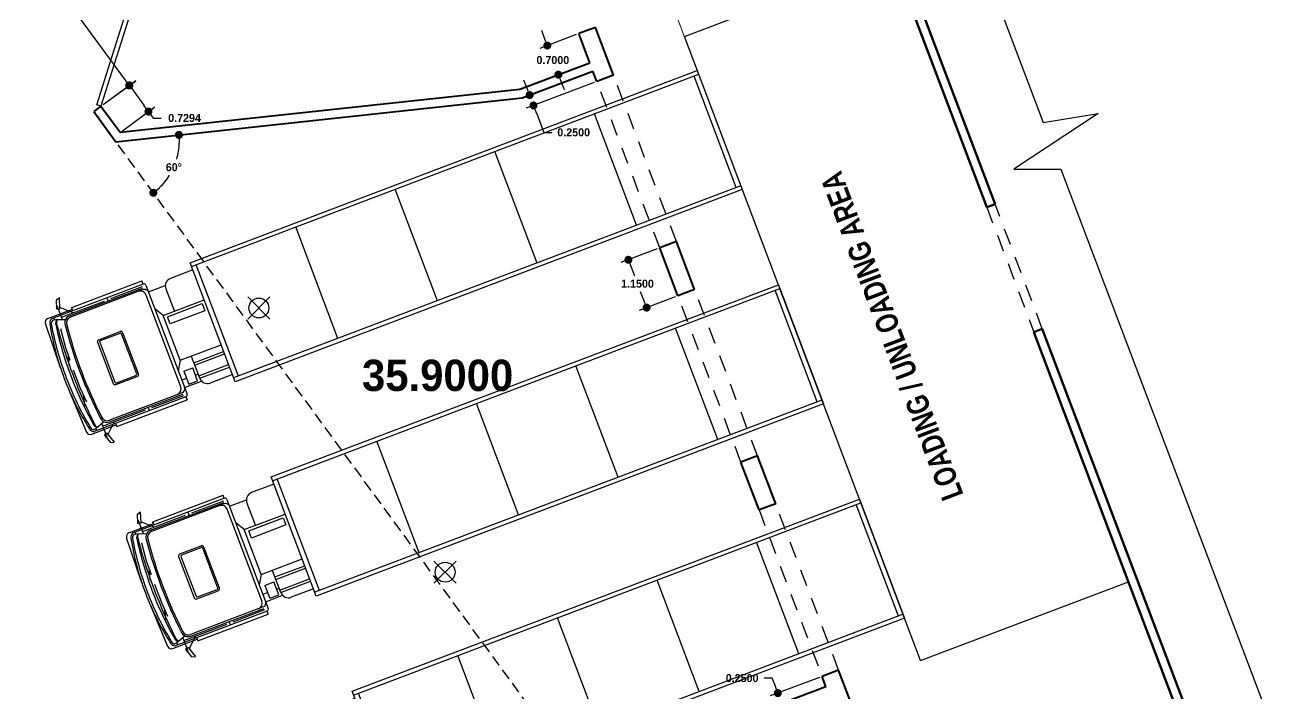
# Model space of a CAD drawing. Header units: metres. Extents: x 2164 to 2480, y 2851 to 3062.
# Drawn here: x 2246.26 to 2274.44, y 2916.57 to 2931.6 of the extents above; entities that cross this region are included whole.
import ezdxf

# ---------------------------------------------------------------- set-up
doc = ezdxf.new("R2010")
doc.units = ezdxf.units.M
doc.header["$MEASUREMENT"] = 0
doc.linetypes.add('DASHED2', pattern=[0.375, 0.25, -0.125])
doc.linetypes.add('JIS_02_0.7', pattern=[1.35, 0.75, -0.6])
doc.layers.get('0').update_dxf_attribs({"linetype": 'CONTINUOUS'})
doc.layers.get('Defpoints').update_dxf_attribs({"linetype": 'CONTINUOUS'})
for name, color, linetype in [('0.DIM', 7, 'CONTINUOUS'), ('SPOTX', 5, 'CONTINUOUS'), ('Text01', 42, 'CONTINUOUS'), ('تعديل الأرض', 2, 'CONTINUOUS')]:
    doc.layers.add(name, color=color, linetype=linetype)
doc.styles.add('Arial', font='arial.ttf', dxfattribs={"height": 0.05})
doc.styles.get("Standard").update_dxf_attribs({"font": 'bold.shx', "bigfont": 'whgtxt.shx'})
doc.dimstyles.get("Standard").update_dxf_attribs({"dimtxt": 0.18, "dimasz": 0.18, "dimexe": 0.18, "dimexo": 0.0625, "dimgap": 0.09, "dimtad": 0, "dimtih": 1, "dimtoh": 1, "dimdec": 4, "dimzin": 0, "dimdsep": 46, "dimtxsty": 'Standard', "dimblk": 'DOT', "dimcen": 0.09, "dimadec": 0, "dimazin": 0, "dimtfac": 1, "dimtdec": 4, "dimtofl": 0, "dimtmove": 0, "dimatfit": 3, "dimldrblk": 'DOT', "dimfxl": 1, "dimtolj": 1, "dimtzin": 0, "dimarcsym": 0})
doc.dimstyles.new('STANDARD$0', dxfattribs={"dimtxt": 0.2, "dimasz": 0.08, "dimexe": 0.18, "dimexo": 0.0625, "dimgap": 0.09, "dimtad": 0, "dimtih": 1, "dimtoh": 1, "dimzin": 0, "dimdsep": 46, "dimtxsty": 'Arial', "dimblk": 'DOT', "dimcen": 0.09, "dimse1": 1, "dimse2": 1, "dimadec": 0, "dimazin": 3, "dimtfac": 1, "dimtofl": 0, "dimtmove": 0, "dimatfit": 3, "dimfxl": 1, "dimtolj": 1, "dimtzin": 0, "dimarcsym": 0})

# ---------------------------------------------------------------- blocks, each defined once
blk = doc.blocks.new('SPOTX')
for p, q in [((0.5, -0.5), (-0.5, 0.5)), ((-0.5, -0.5), (0.5, 0.5))]:
    blk.add_line(p, q)
blk.add_circle((0, 0), 0.447)
blk = doc.blocks.new('_Dot')
at = {"color": 0, "linetype": 'ByBlock', "lineweight": -2}
blk.add_line((-0.5, 0), (-1, 0), dxfattribs=at)
at = {"color": 0, "linetype": 'ByBlock', "const_width": 0.5}
blk.add_lwpolyline([(-0.25, 0, 1), (0.25, 0, 1)], format="xyb", close=True, dxfattribs=at)
blk = doc.blocks.new('*D70')
at = {"layer": '0.DIM', "color": 0, "lineweight": -2, "transparency": 16777216}
for start, end in [(343.9105, 358.8991), (313.4883, 327.9841)]:
    blk.add_arc((2248.309, 2928.98), 1.423, start, end, dxfattribs=at)
at = {"layer": 'Defpoints', "color": 0, "transparency": 16777216}
for p in [(2252.31, 2929.411, -8.437), (2248.309, 2928.98, 10.08), (2248.309, 2928.98, 10.08), (2249.491, 2928.189), (2260.87, 2911.84, 9.982)]:
    blk.add_point(p, dxfattribs=at)
at = {"layer": '0.DIM', "color": 0, "lineweight": -2, "transparency": 16777216, "xscale": 0.18, "yscale": 0.18, "zscale": 0.18}
for p, rotation in [((2249.724, 2929.133), 92.52566163375968), ((2249.15, 2927.832), 219.861652099064)]:
    blk.add_blockref('_Dot', p, dxfattribs=dict(at, rotation=rotation))
at = {"layer": '0.DIM', "color": 0, "transparency": 16777216, "insert": (2249.611, 2928.406), "char_height": 0.18, "attachment_point": 5}
blk.add_mtext('\\A1;60°', dxfattribs=at)
blk = doc.blocks.new('6435')
at = {"color": 0}
for p, q in [((432, 1665), (505, 1887)), ((505, 1887), (597, 1912)), ((507, 1641), (597, 1912)), ((470, 1722), (432, 1722)), ((507, 1641), (432, 1665)), ((470, 1373), (470, 1722)), ((778, 1438), (519, 1676)), ((793, 1572), (2649, 1572)), ((793, 1488), (793, 1572)), ((2649, 1488), (2649, 1572)), ((3919, 1572), (17324, 1572)), ((3919, -1572), (3919, 1572)), ((17324, 1572), (17324, -1572)), ((6, 282), (45, 1432)), ((145, 1529), (793, 1529)), ((2652, 1488), (227, 1488)), ((290, 1438), (237, 1438)), ((290, 1438), (290, 1488)), ((539, 1347), (290, 1438)), ((470, 1438), (1604, 1438)), ((667, 1401), (2602, 1401)), ((2602, 1361), (676, 1361)), ((1687, 1488), (1687, 1401)), ((1772, 1438), (2615, 1438)), ((2702, 1438), (2702, -1438)), ((2702, 1261), (3147, 1261)), ((3919, 1382), (3331, 1382)), ((3919, 1472), (17324, 1472)), ((4044, -1472), (4044, 1472)), ((6675, -1472), (6675, 1472)), ((9306, -1472), (9306, 1472)), ((11937, -1472), (11937, 1472)), ((14569, -1472), (14569, 1472)), ((17200, -1472), (17200, 1472)), ((303, 718), (355, 1178)), ((2621, -1211), (2621, 1211)), ((3131, 1182), (3131, 606)), ((296, 363), (303, 718)), ((2835, 593), (2702, 818)), ((300, 551), (215, 258)), ((1085, 543), (1085, -543)), ((1135, 593), (1703, 593)), ((1141, 527), (1141, -527)), ((1171, 557), (1684, 557)), ((1714, -527), (1714, 527)), ((1753, -543), (1753, 543)), ((2835, 593), (3919, 593)), ((2835, -593), (2835, 593)), ((2928, 521), (3841, 521)), ((2928, 334), (2928, 521)), ((3841, 334), (2928, 334)), ((3841, 521), (3841, 334)), ((289, -378), (289, 109)), ((6, -282), (45, -1432)), ((297, -517), (237, -810)), ((311, -745), (289, -378)), ((1135, -593), (1703, -593)), ((1171, -557), (1684, -557)), ((2835, -593), (2702, -818)), ((2835, -593), (3919, -593)), ((3131, -1182), (3131, -606)), ((2828, -877), (3062, -877)), ((2828, -877), (2828, -1219)), ((3062, -1219), (3062, -877)), ((3131, -771), (3919, -771)), ((3131, -837), (3919, -837)), ((2828, -1069), (2702, -1069)), ((2828, -1219), (3062, -1219)), ((3062, -1069), (3131, -1069)), ((3131, -1116), (3919, -1116)), ((3131, -1182), (3919, -1182)), ((145, -1529), (793, -1529)), ((2652, -1488), (227, -1488)), ((290, -1438), (237, -1438)), ((539, -1347), (290, -1438)), ((290, -1438), (290, -1488)), ((470, -1373), (470, -1722)), ((470, -1438), (1604, -1438)), ((778, -1438), (519, -1676)), ((667, -1401), (2602, -1401)), ((2602, -1361), (676, -1361)), ((793, -1488), (793, -1572)), ((1687, -1488), (1687, -1401)), ((1772, -1438), (2615, -1438)), ((2649, -1488), (2649, -1572)), ((2702, -1261), (3147, -1261)), ((3919, -1382), (3331, -1382)), ((17324, -1472), (3919, -1472)), ((507, -1641), (432, -1665)), ((432, -1665), (505, -1887)), ((470, -1722), (432, -1722)), ((507, -1641), (597, -1912)), ((793, -1572), (2649, -1572)), ((17324, -1572), (3919, -1572)), ((505, -1887), (597, -1912))]:
    blk.add_line(p, q, dxfattribs=at)
for centre, radius, start, end in [((6850, 0), 6850, 168.3132, 180), ((145, 1429), 100, 90, 178.0277), ((7712, 0), 7660, 169.7307, 180), ((271, 1365), 131, 109.8673, 169.9481), ((8927, 0), 8753, 171.2919, 180), ((264, 1352), 90.2, 107.3759, 171.3257), ((12737, 0), 12506, 173.8959, 180), ((391, 1307), 118, 111.6513, 171.2919), ((435, 1316), 134, 130.7741, 173.8959), ((667, 1221), 180, 90, 180), ((676, 1211), 150, 90, 180), ((2471, 1211), 150, 0, 90), ((2602, 1261), 100, 0, 90), ((2652, 1438), 50, 0, 90), ((3331, 1182), 200, 90, 180), ((11469, 0), 11050, 173.658, 186.342), ((11508, -10), 11050, 173.658, 186.342), ((1135, 543), 50, 90, 180), ((1171, 527), 30, 90, 180), ((1684, 527), 30, 0, 90), ((1703, 543), 50, 0, 90), ((7712, 0), 7660, 180, 190.2693), ((8927, 0), 8753, 180, 188.7081), ((12737, 0), 12506, 180, 186.1041), ((6850, 0), 6850, 180, 191.6868), ((1135, -543), 50, 180, 270), ((1171, -527), 30, 180, 270), ((1684, -527), 30, 270, 0), ((1703, -543), 50, 270, 0), ((667, -1221), 180, 180, 270), ((676, -1211), 150, 180, 270), ((2471, -1211), 150, 270, 0), ((3331, -1182), 200, 180, 270), ((145, -1429), 100, 181.9723, 270), ((271, -1365), 131, 190.0519, 250.1327), ((264, -1352), 90.2, 188.6743, 252.6241), ((391, -1307), 118, 188.7081, 248.3487), ((435, -1316), 134, 186.1041, 229.2259), ((2602, -1261), 100, 270, 0), ((2652, -1438), 50, 270, 0)]:
    blk.add_arc(centre, radius, start, end, dxfattribs=at)
blk = doc.blocks.new('*D79')
at = {"color": 0, "lineweight": -2, "transparency": 16777216}
for p, q in [((2260.483, 2926.571), (2259.667, 2926.262)), ((2259.899, 2926.158), (2259.971, 2925.968)), ((2260.89, 2925.496), (2260.074, 2925.187)), ((2260.179, 2925.419), (2260.107, 2925.608))]:
    blk.add_line(p, q, dxfattribs=at)
at = {"layer": 'Defpoints', "color": 0, "transparency": 16777216}
for p in [(2260.542, 2926.594, -8.437), (2259.835, 2926.326), (2260.949, 2925.518, -8.437)]:
    blk.add_point(p, dxfattribs=at)
at = {"color": 0, "lineweight": -2, "transparency": 16777216, "xscale": 0.18, "yscale": 0.18, "zscale": 0.18}
for p, rotation in [((2259.835, 2926.326), 110.7435940119846), ((2260.243, 2925.251), 290.7435940119846)]:
    blk.add_blockref('_Dot', p, dxfattribs=dict(at, rotation=rotation))
at = {"color": 0, "lineweight": 30, "transparency": 16777216, "insert": (2260.039, 2925.788), "char_height": 0.18, "attachment_point": 5}
blk.add_mtext('\\A1;1.1500', dxfattribs=at)
blk = doc.blocks.new('*D81')
at = {"color": 0, "lineweight": -2, "transparency": 16777216}
for p, q in [((2263.068, 2916.922), (2262.888, 2916.922)), ((2264.131, 2916.939), (2263.027, 2916.521)), ((2263.132, 2916.753), (2263.068, 2916.922)), ((2264.219, 2916.705), (2263.116, 2916.287)), ((2263.348, 2916.183), (2263.412, 2916.014))]:
    blk.add_line(p, q, dxfattribs=at)
at = {"layer": 'Defpoints', "color": 0, "transparency": 16777216}
for p in [(2264.19, 2916.961, -8.536), (2264.278, 2916.728), (2263.284, 2916.351)]:
    blk.add_point(p, dxfattribs=at)
at = {"color": 0, "lineweight": -2, "transparency": 16777216, "xscale": 0.18, "yscale": 0.18, "zscale": 0.18}
for p, rotation in [((2263.196, 2916.585), 290.7435940119555), ((2263.284, 2916.351), 110.7435940119555)]:
    blk.add_blockref('_Dot', p, dxfattribs=dict(at, rotation=rotation))
at = {"color": 0, "lineweight": 30, "transparency": 16777216, "insert": (2262.393, 2916.922), "char_height": 0.18, "attachment_point": 5}
blk.add_mtext('\\A1;0.2500', dxfattribs=at)
blk = doc.blocks.new('*D82')
at = {"color": 0, "lineweight": -2, "transparency": 16777216}
for p, q in [((2258.977, 2930.546), (2257.443, 2929.965)), ((2257.548, 2930.197), (2257.484, 2930.365)), ((2259.066, 2930.312), (2257.532, 2929.731)), ((2257.764, 2929.626), (2257.929, 2929.19)), ((2257.929, 2929.19), (2258.109, 2929.19))]:
    blk.add_line(p, q, dxfattribs=at)
at = {"layer": 'Defpoints', "color": 0, "transparency": 16777216}
for p in [(2259.036, 2930.568), (2259.125, 2930.334, -16.874), (2257.612, 2930.029)]:
    blk.add_point(p, dxfattribs=at)
at = {"color": 0, "lineweight": -2, "transparency": 16777216, "xscale": 0.18, "yscale": 0.18, "zscale": 0.18}
for p, rotation in [((2257.612, 2930.029), 290.7435940120469), ((2257.7, 2929.795), 110.7435940120469)]:
    blk.add_blockref('_Dot', p, dxfattribs=dict(at, rotation=rotation))
at = {"color": 0, "lineweight": 30, "transparency": 16777216, "insert": (2258.604, 2929.19), "char_height": 0.18, "attachment_point": 5}
blk.add_mtext('\\A1;0.2500', dxfattribs=at)
blk = doc.blocks.new('*D83')
at = {"color": 0, "lineweight": -2, "transparency": 16777216}
for p, q in [((2245.068, 2933.852), (2245.797, 2934.386)), ((2245.758, 2934.134), (2246.997, 2932.443)), ((2248.5, 2930.391), (2247.261, 2932.083)), ((2248.022, 2929.818), (2248.752, 2930.352))]:
    blk.add_line(p, q, dxfattribs=at)
at = {"layer": 'Defpoints', "color": 0, "transparency": 16777216}
for p in [(2245.017, 2933.814, 10.08), (2248.607, 2930.246), (2247.971, 2929.781, 10.08)]:
    blk.add_point(p, dxfattribs=at)
at = {"color": 0, "lineweight": -2, "transparency": 16777216, "xscale": 0.18, "yscale": 0.18, "zscale": 0.18}
for p, rotation in [((2245.652, 2934.279), 126.2222626169219), ((2248.607, 2930.246), 306.2222626169219)]:
    blk.add_blockref('_Dot', p, dxfattribs=dict(at, rotation=rotation))
at = {"color": 0, "lineweight": 30, "transparency": 16777216, "insert": (2247.129, 2932.263), "char_height": 0.18, "attachment_point": 5}
blk.add_mtext('\\A1;5.0000', dxfattribs=at)
blk = doc.blocks.new('*D91')
at = {"color": 0, "lineweight": -2, "transparency": 16777216}
for start, end in [(104.9967, 120.7825), (71.6748, 87.606)]:
    blk.add_arc((2260.919, 2911.765), 1.897, start, end, dxfattribs=at)
at = {"layer": 'Defpoints', "color": 0, "transparency": 16777216}
for p in [(2248.309, 2928.98, 10.08), (2262.869, 2916.194), (2261.043, 2913.658), (2260.919, 2911.765), (2260.919, 2911.765, 10.08)]:
    blk.add_point(p, dxfattribs=at)
at = {"color": 0, "lineweight": -2, "transparency": 16777216, "xscale": 0.18, "yscale": 0.18, "zscale": 0.18}
for p, rotation in [((2261.683, 2913.501), 338.9549120529781), ((2259.798, 2913.295), 213.5023922888293)]:
    blk.add_blockref('_Dot', p, dxfattribs=dict(at, rotation=rotation))
at = {"color": 0, "transparency": 16777216, "insert": (2260.713, 2913.651), "char_height": 0.18, "attachment_point": 5}
blk.add_mtext('\\A1;60°', dxfattribs=at)
blk = doc.blocks.new('*D74')
at = {"color": 0, "lineweight": -2, "transparency": 16777216}
for p, q in [((2248.022, 2929.817), (2248.755, 2930.353)), ((2248.716, 2930.101), (2248.934, 2929.803)), ((2248.453, 2929.228), (2249.185, 2929.764)), ((2249.04, 2929.658), (2249.146, 2929.513)), ((2249.146, 2929.513), (2249.326, 2929.513))]:
    blk.add_line(p, q, dxfattribs=at)
at = {"layer": 'Defpoints', "color": 0, "transparency": 16777216}
for p in [(2247.972, 2929.78), (2249.04, 2929.658), (2248.402, 2929.191)]:
    blk.add_point(p, dxfattribs=at)
at = {"color": 0, "lineweight": -2, "transparency": 16777216, "xscale": 0.18, "yscale": 0.18, "zscale": 0.18}
for p, rotation in [((2248.61, 2930.247), 126.1864851694911), ((2249.04, 2929.658), 306.1864851694911)]:
    blk.add_blockref('_Dot', p, dxfattribs=dict(at, rotation=rotation))
at = {"color": 0, "lineweight": 30, "transparency": 16777216, "insert": (2249.851, 2929.513), "char_height": 0.18, "attachment_point": 5}
blk.add_mtext('\\A1;0.7294', dxfattribs=at)
blk = doc.blocks.new('*D71')
at = {"color": 0, "lineweight": -2, "transparency": 16777216}
for p, q in [((2258.659, 2931.388), (2257.843, 2931.079)), ((2257.948, 2931.311), (2257.884, 2931.479)), ((2258.907, 2930.733), (2258.091, 2930.424)), ((2258.323, 2930.319), (2258.387, 2930.151))]:
    blk.add_line(p, q, dxfattribs=at)
at = {"layer": 'Defpoints', "color": 0, "transparency": 16777216}
for p in [(2258.718, 2931.41, 8.437), (2258.011, 2931.142), (2258.966, 2930.755, 8.437)]:
    blk.add_point(p, dxfattribs=at)
at = {"color": 0, "lineweight": -2, "transparency": 16777216, "xscale": 0.18, "yscale": 0.18, "zscale": 0.18}
for p, rotation in [((2258.011, 2931.142), 290.7435940122845), ((2258.259, 2930.488), 110.7435940122845)]:
    blk.add_blockref('_Dot', p, dxfattribs=dict(at, rotation=rotation))
at = {"color": 0, "lineweight": 30, "transparency": 16777216, "insert": (2258.135, 2930.815), "char_height": 0.18, "attachment_point": 5}
blk.add_mtext('\\A1;0.7000', dxfattribs=at)

msp = doc.modelspace()

# ---------------------------------------------------------------- linework, layer by layer
at = {"color": 18, "linetype": 'JIS_02_0.7', "ltscale": 0.5, "true_color": 0x000000}
for p, q in [((2260.54167, 2926.59369), (2259.12493, 2930.33439, -8.43721)), ((2260.91574, 2926.73536), (2259.499, 2930.47606, -8.43721)), ((2267.89476, 2927.50728, 0.09924), (2268.95732, 2924.70175, 0.09924)), ((2269.14435, 2924.77259, 0.09924), (2268.08179, 2927.57811, 0.09924)), ((2262.36573, 2921.77754, -8.43721), (2260.54167, 2926.59369, 2.4257)), ((2262.7398, 2921.91921), (2260.91574, 2926.73536, 10.8629)), ((2262.77305, 2920.70209, -4.0687), (2264.18979, 2916.96139, -0.09924)), ((2264.56386, 2917.10306, -0.09924), (2263.14712, 2920.84376, -4.0687))]:
    msp.add_line(p, q, dxfattribs=at)
at = {"color": 18, "linetype": 'DASHED2', "true_color": 0x000000}
msp.add_line((2260.91866, 2911.76516, 18.51721), (2248.30898, 2928.98007, 18.51721), dxfattribs=at)
at = {"color": 252, "lineweight": 30, "true_color": 0x939598}
msp.add_lwpolyline([(2262.8899, 2945.98604), (2269.16708, 2929.41213), (2270.40001, 2929.61493), (2268.50519, 2928.36679), (2269.56299, 2928.36679), (2276.36921, 2910.39599)], dxfattribs=at)
at = {"color": 251, "lineweight": 9, "true_color": 0x636466, "elevation": 0.09924}
msp.add_lwpolyline([(2261.55421, 2930.13166), (2259.99579, 2934.24643, -0.41421356), (2261.15776, 2936.82516), (2265.70693, 2938.5481)], format="xyb", dxfattribs=at)
at = {"color": 18, "true_color": 0x000000}
msp.add_lwpolyline([(2247.97082, 2929.78018), (2247.87549, 2929.81038), (2248.63029, 2932.19371), (2248.72636, 2932.16328), (2247.97155, 2929.77995)], dxfattribs=at)
at = {"layer": 'تعديل الأرض', "color": 18, "linetype": 'Continuous', "lineweight": 30, "true_color": 0x000000}
for p, q in [((2261.09376, 2931.34739, 8.53644), (2265.76964, 2933.11832, 8.53644)), ((2266.40656, 2917.31977, 8.53644), (2261.09376, 2931.34739, 8.53644)), ((2266.40656, 2917.31977, 8.53644), (2271.08243, 2919.0907, 8.53644))]:
    msp.add_line(p, q, dxfattribs=at)
at = {"layer": 'تعديل الأرض', "color": 0, "linetype": 'Continuous', "lineweight": 40}
for p, q in [((2259.09168, 2931.55151, 16.76895), (2258.71761, 2931.40984, 16.76895)), ((2258.96554, 2930.75522, 8.43721), (2258.71761, 2931.40984, 8.43721)), ((2259.499, 2930.47606, 8.43721), (2259.09168, 2931.55151, 8.43721)), ((2257.39593, 2930.16075, 8.43721), (2258.96554, 2930.75522, 8.43721)), ((2257.44282, 2929.96464, 8.43721), (2259.03638, 2930.56818, 8.43721)), ((2259.12493, 2930.33439, 8.43721), (2259.03638, 2930.56818, 8.43721)), ((2259.499, 2930.47606, 16.76895), (2259.12493, 2930.33439, 16.76895)), ((2248.30898, 2928.98006), (2257.44282, 2929.96464)), ((2248.40219, 2929.19127), (2257.39593, 2930.16075)), ((2247.97144, 2929.78064), (2247.8101, 2929.66246, 37.03441)), ((2247.8101, 2929.66246), (2248.30898, 2928.98007, 18.51721)), ((2247.97144, 2929.78064), (2248.40219, 2929.19127, 18.51721)), ((2248.30898, 2928.98006, 18.51721), (2248.30898, 2928.98007, 18.51721)), ((2260.91574, 2926.73536), (2260.54167, 2926.59369)), ((2260.94899, 2925.51824, 16.87441), (2260.54167, 2926.59369, 8.43721)), ((2261.32306, 2925.65991, 16.87441), (2260.91574, 2926.73536, 8.43721)), ((2261.32306, 2925.65991, 8.43721), (2260.94899, 2925.51824, 8.43721)), ((2262.7398, 2921.91921, -8.43721), (2262.36573, 2921.77754, -8.43721)), ((2262.77305, 2920.70209), (2262.36573, 2921.77754)), ((2263.14712, 2920.84376), (2262.7398, 2921.91921)), ((2263.14712, 2920.84376, 3.96947), (2262.77305, 2920.70209, 3.96947)), ((2264.56386, 2917.10306, -3.37488), (2264.18979, 2916.96139, -3.37488)), ((2264.97118, 2916.02761, 8.15364), (2264.56386, 2917.10306)), ((2264.27834, 2916.72759, 8.43721), (2262.86864, 2916.19369, 8.43721)), ((2264.27834, 2916.72759, 8.43721), (2264.18979, 2916.96139))]:
    msp.add_line(p, q, dxfattribs=at)
at = {"layer": 'تعديل الأرض', "color": 0, "linetype": 'Continuous', "lineweight": 60}
for p, q in [((2267.89476, 2927.50728, 0.09924), (2268.08179, 2927.57811, 0.09924)), ((2268.95732, 2924.70175, 0.09924), (2269.14435, 2924.77259, 0.09924))]:
    msp.add_line(p, q, dxfattribs=at)
at = {"layer": 'تعديل الأرض', "color": 0, "linetype": 'Continuous', "lineweight": 60, "elevation": 0.09924}
for points in [[(2267.89476, 2927.50728), (2264.1758, 2937.32661), (2265.91944, 2937.987)], [(2268.08179, 2927.57811), (2264.43367, 2937.21041), (2265.99028, 2937.79996)], [(2274.41992, 2915.5428), (2272.67627, 2914.88242), (2268.95732, 2924.70175)], [(2274.34908, 2915.72984), (2272.79247, 2915.14029), (2269.14435, 2924.77259)]]:
    msp.add_lwpolyline(points, dxfattribs=at)

# ---------------------------------------------------------------- block references
at = {"color": 251, "lineweight": 9, "true_color": 0x636466, "xscale": 0.0009101005052095188, "yscale": 0.0009101005052095188, "zscale": 0.0009101005052095188, "rotation": 20.74359401213373}
for p in [(2247.14585, 2923.65882), (2248.96991, 2918.84267), (2250.79397, 2914.02652)]:
    msp.add_blockref('6435', p, dxfattribs=at)
at = {"layer": 'SPOTX', "lineweight": 15, "xscale": 0.5, "yscale": 0.5, "zscale": 0.5}
for p in [(2251.52296, 2925.24356, 19.18921), (2255.71196, 2919.30356, 19.52121)]:
    msp.add_blockref('SPOTX', p, dxfattribs=at)

# ---------------------------------------------------------------- texts
at = {"color": 244, "lineweight": 15, "true_color": 0x991b1e, "insert": (2255.54369, 2923.72315, 8.43721), "char_height": 0.7036335, "attachment_point": 5}
msp.add_mtext('\\A1;35.9000', dxfattribs=at)
at = {"layer": 'Text01', "width": 0.8}
msp.add_text('LOADING / UNLOADING AREA', height=0.5, rotation=110.743594, dxfattribs=at).set_placement((2267.37846, 2921.04508))

# ---------------------------------------------------------------- dimensions: what is measured, and where the dimension line sits
at = {"color": 244, "lineweight": 30, "true_color": 0x991b1e}
for p1, p2, distance, picture, middle in [((2245.01685, 2933.81429), (2247.97144, 2929.78064), 0.7872, '*D83', (2247.1292, 2932.26264, -10.08)), ((2258.96554, 2930.75522, 8.43721), (2258.71761, 2931.40984, 8.43721), 0.75529, '*D71', (2258.13524, 2930.81501)), ((2247.97155, 2929.77995), (2248.40219, 2929.19127), 0.7905, '*D74', (2249.85148, 2929.51271)), ((2260.94899, 2925.51824), (2260.54167, 2926.59369), 0.75529, '*D79', (2260.039, 2925.78845, 8.43721))]:
    dim = msp.add_aligned_dim(p1=p1, p2=p2, distance=distance, dimstyle='STANDARD$0', override={"dimtxt": 0.18, "dimasz": 0.18, "dimexo": 0.063, "dimdec": 4, "dimtxsty": 'Standard', "dimse1": 0, "dimse2": 0, "dimazin": 0, "dimtdec": 4, "dimldrblk": 'Dot'}, dxfattribs=at)
    dim.commit()
    dim.dimension.update_dxf_attribs({"geometry": picture, "text_midpoint": middle})
for base, p1, p2, angle, picture, middle in [((2257.6115, 2930.02853, 8.43721), (2259.12493, 2930.33439, -8.43721), (2259.03638, 2930.56818, 8.43721), 110.743594, '*D82', (2258.60405, 2929.19009, 8.43721)), ((2263.2842, 2916.35108, 8.43721), (2264.18979, 2916.96139, -0.09924), (2264.27834, 2916.72759, 8.43721), 290.743594, '*D81', (2262.39315, 2916.92153, 8.43721))]:
    dim = msp.add_linear_dim(base=base, p1=p1, p2=p2, angle=angle, dimstyle='STANDARD$0', override={"dimtxt": 0.18, "dimasz": 0.18, "dimexo": 0.063, "dimdec": 4, "dimtxsty": 'Standard', "dimse1": 0, "dimse2": 0, "dimazin": 0, "dimtdec": 4, "dimldrblk": 'Dot'}, dxfattribs=at)
    dim.commit()
    dim.dimension.update_dxf_attribs({"geometry": picture, "text_midpoint": middle, "dimtype": 129})
at = {"color": 18, "true_color": 0x000000}
dim = msp.add_angular_dim_2l(base=(2261.04334, 2913.65768), line1=((2260.91866, 2911.76516, 18.51721), (2248.30898, 2928.98007, 18.51721)), line2=((2260.91866, 2911.76516, 8.43721), (2262.86864, 2916.19369, 8.43721)), dimstyle='Standard', override={"dimexo": 0.063}, dxfattribs=at)
dim.commit()
dim.dimension.update_dxf_attribs({"geometry": '*D91', "text_midpoint": (2260.71288, 2913.65058, 8.43721)})
at = {"layer": '0.DIM', "color": 18, "true_color": 0x000000}
dim = msp.add_angular_dim_2l(base=(2249.49143, 2928.18871), line1=((2260.86978, 2911.83991, 18.41921), (2248.30898, 2928.98007, 18.51721)), line2=((2248.30898, 2928.98007, 18.51721), (2252.30991, 2929.41134)), dimstyle='Standard', override={"dimexo": 0.063}, dxfattribs=at)
dim.commit()
dim.dimension.update_dxf_attribs({"geometry": '*D70', "text_midpoint": (2249.61075, 2928.40575, 8.43721)})

doc.saveas('drawing.dxf')
